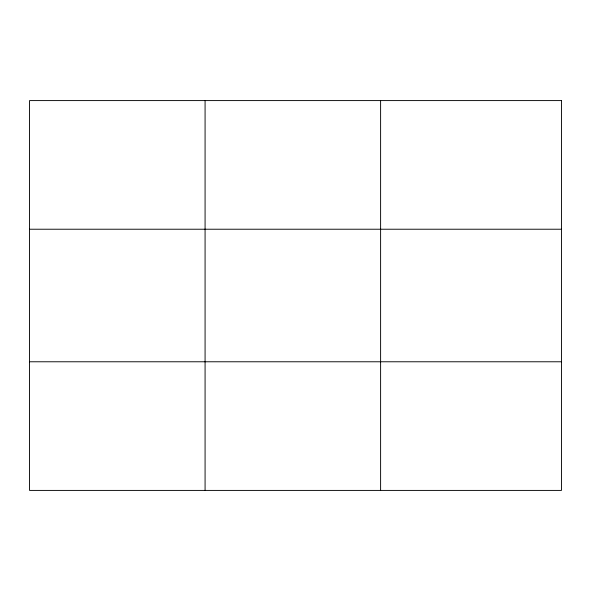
<?xml version="1.0" encoding="UTF-8"?>
<svg xmlns="http://www.w3.org/2000/svg" width="591" height="591" viewBox="0 0 591 591"><rect width="100%" height="100%" fill="white"/><g stroke="black" fill="none" stroke-linecap="round" stroke-linejoin="round"><path stroke-width="0.89" d="M205.077 490.412L205.077 100.588M380.604 490.412L380.604 100.588M29.55 229.227L561.45 229.227M29.55 361.773L561.45 361.773M561.45 100.588L561.45 490.412L29.55 490.412L29.55 100.588L561.45 100.588"/></g></svg>
